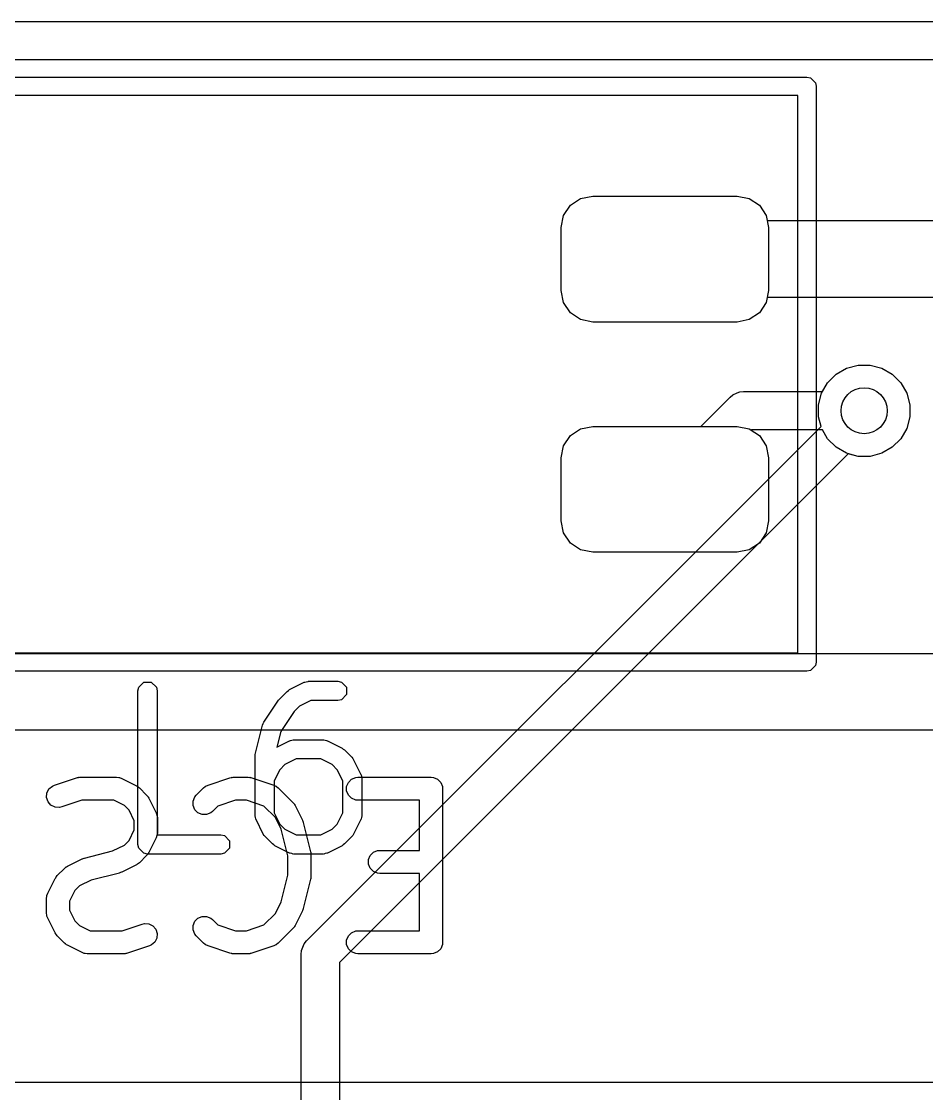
# Model space of a CAD drawing. Header units: millimetres. Extents: x 14 to 286, y -133 to -45.
# Drawn here: x 31.78 to 37.67, y -66.61 to -59.62 of the extents above; entities that cross this region are included whole.
import ezdxf

# ---------------------------------------------------------------- set-up
doc = ezdxf.new("R2010")
doc.units = ezdxf.units.MM
for name, color, linetype, true_color in [('B.Cu', 153, 'CONTINUOUS', 0x4d7fc4), ('B.Silkscreen', 31, 'CONTINUOUS', 0xe8b2a7), ('F.Cu', 13, 'CONTINUOUS', 0xc83434), ('F.Mask', 201, 'CONTINUOUS', 0xd864ff), ('F.Paste', 253, 'CONTINUOUS', 0xb4a09a), ('F.Silkscreen', 41, 'CONTINUOUS', 0xf2eda1), ('User.Drawings', 9, 'CONTINUOUS', 0xc2c2c2)]:
    doc.layers.add(name, color=color, linetype=linetype, true_color=true_color)

msp = doc.modelspace()

# ---------------------------------------------------------------- linework, layer by layer
at = {"layer": 'B.Cu', "linetype": 'CONTINUOUS'}
for p, q in [((37.147095, -61.880636), (37.222742, -61.860367)), ((37.222742, -61.860367), (37.301058, -61.860367)), ((37.301058, -61.860367), (37.376705, -61.880636)), ((37.023894, -61.975172), (37.079272, -61.919794)), ((37.079272, -61.919794), (37.147095, -61.880636)), ((37.376705, -61.880636), (37.444528, -61.919794)), ((37.444528, -61.919794), (37.499906, -61.975172)), ((36.984736, -62.042995), (37.023894, -61.975172)), ((37.499906, -61.975172), (37.539064, -62.042995)), ((36.964467, -62.118642), (36.984736, -62.042995)), ((37.539064, -62.042995), (37.559333, -62.118642)), ((36.964467, -62.196958), (36.964467, -62.118642)), ((37.559333, -62.118642), (37.559333, -62.196958)), ((36.981689, -62.261234), (36.964467, -62.196958)), ((37.559333, -62.196958), (37.539064, -62.272605)), ((33.632612, -65.610312), (36.981689, -62.261234)), ((37.539064, -62.272605), (37.499906, -62.340428)), ((37.499906, -62.340428), (37.444528, -62.395806)), ((37.444528, -62.395806), (37.376705, -62.434964)), ((37.158465, -62.43801), (33.846, -65.750476)), ((37.222742, -62.455233), (37.158465, -62.43801)), ((37.301058, -62.455233), (37.222742, -62.455233)), ((37.376705, -62.434964), (37.301058, -62.455233)), ((33.598402, -65.674314), (33.617066, -65.629254)), ((33.617066, -65.629254), (33.617071, -65.629248)), ((33.617071, -65.629248), (33.632612, -65.610312)), ((33.596, -65.6987), (33.598402, -65.674314)), ((33.596, -72.9058), (33.596, -65.6987)), ((33.846, -65.750476), (33.846, -72.854023))]:
    msp.add_line(p, q, dxfattribs=at)
at = {"layer": 'B.Cu'}
msp.add_circle((37.2619, -62.1578), 0.15, dxfattribs=at)
at = {"layer": 'B.Silkscreen', "linetype": 'CONTINUOUS'}
for p, q in [((31.990687, -64.596287), (32.133543, -64.548668)), ((32.133543, -64.548668), (32.140798, -64.547018)), ((32.140798, -64.547018), (32.142629, -64.54626)), ((32.142629, -64.54626), (32.145282, -64.545998)), ((32.145282, -64.545998), (32.14788, -64.545408)), ((32.14788, -64.545408), (32.149854, -64.545548)), ((32.149854, -64.545548), (32.157261, -64.544819)), ((32.157261, -64.544819), (32.395356, -64.544819)), ((32.395356, -64.544819), (32.409988, -64.54626)), ((32.409988, -64.54626), (32.412477, -64.547291)), ((32.412477, -64.547291), (32.415165, -64.547482)), ((32.415165, -64.547482), (32.428897, -64.552737)), ((32.428897, -64.552737), (32.524135, -64.600356)), ((32.990687, -64.596287), (33.133543, -64.548668)), ((33.133543, -64.548668), (33.140798, -64.547018)), ((33.140798, -64.547018), (33.142629, -64.54626)), ((33.142629, -64.54626), (33.145282, -64.545998)), ((33.145282, -64.545998), (33.14788, -64.545408)), ((33.14788, -64.545408), (33.149854, -64.545548)), ((33.149854, -64.545548), (33.157261, -64.544819)), ((33.157261, -64.544819), (33.252499, -64.544819)), ((33.252499, -64.544819), (33.259904, -64.545548)), ((33.259904, -64.545548), (33.261879, -64.545408)), ((33.261879, -64.545408), (33.264476, -64.545998)), ((33.264476, -64.545998), (33.267131, -64.54626)), ((33.267131, -64.54626), (33.268962, -64.547018)), ((33.268962, -64.547018), (33.276216, -64.548668)), ((33.276216, -64.548668), (33.419073, -64.596287)), ((33.893226, -64.605187), (33.904425, -64.578151)), ((33.904425, -64.578151), (33.925117, -64.557459)), ((33.925117, -64.557459), (33.952153, -64.54626)), ((33.952153, -64.54626), (33.966785, -64.544819)), ((33.966785, -64.544819), (34.442975, -64.544819)), ((34.442975, -64.544819), (34.457607, -64.54626)), ((34.457607, -64.54626), (34.484643, -64.557459)), ((34.484643, -64.557459), (34.505335, -64.578151)), ((34.505335, -64.578151), (34.516534, -64.605187)), ((31.939993, -64.676818), (31.942068, -64.647628)), ((31.942068, -64.647628), (31.955154, -64.621455)), ((31.955154, -64.621455), (31.977261, -64.602281)), ((31.977261, -64.602281), (31.990687, -64.596287)), ((32.524135, -64.600356), (32.530434, -64.60432)), ((32.530434, -64.60432), (32.532262, -64.605078)), ((32.532262, -64.605078), (32.534318, -64.606766)), ((32.534318, -64.606766), (32.536578, -64.608188)), ((32.536578, -64.608188), (32.537877, -64.609686)), ((32.537877, -64.609686), (32.543627, -64.614405)), ((32.543627, -64.614405), (32.591246, -64.662024)), ((32.913752, -64.662024), (32.961371, -64.614405)), ((32.961371, -64.614405), (32.972736, -64.605078)), ((32.972736, -64.605078), (32.975224, -64.604047)), ((32.975224, -64.604047), (32.977261, -64.602281)), ((32.977261, -64.602281), (32.990687, -64.596287)), ((33.419073, -64.596287), (33.432498, -64.602281)), ((33.432498, -64.602281), (33.434533, -64.604046)), ((33.434533, -64.604046), (33.437024, -64.605078)), ((33.437024, -64.605078), (33.448389, -64.614405)), ((33.448389, -64.614405), (33.543627, -64.709643)), ((33.893226, -64.634451), (33.893226, -64.605187)), ((33.904425, -64.661487), (33.893226, -64.634451)), ((34.516534, -64.605187), (34.517975, -64.619819)), ((34.517975, -64.619819), (34.517975, -65.619819)), ((31.949247, -64.704581), (31.939993, -64.676818)), ((31.968421, -64.726688), (31.949247, -64.704581)), ((31.994594, -64.739774), (31.968421, -64.726688)), ((32.169431, -64.694819), (32.038121, -64.738589)), ((32.377651, -64.694819), (32.169431, -64.694819)), ((32.446167, -64.729077), (32.377651, -64.694819)), ((32.591246, -64.662024), (32.595964, -64.667773)), ((32.595964, -64.667773), (32.597463, -64.669073)), ((32.597463, -64.669073), (32.598884, -64.671332)), ((32.598884, -64.671332), (32.600573, -64.673389)), ((32.600573, -64.673389), (32.60133, -64.675216)), ((32.60133, -64.675216), (32.605295, -64.681516)), ((32.605295, -64.681516), (32.652914, -64.776754)), ((32.893226, -64.700426), (32.904425, -64.673389)), ((32.893226, -64.729688), (32.893226, -64.700426)), ((32.904425, -64.673389), (32.913752, -64.662024)), ((33.169431, -64.694819), (33.054918, -64.73299)), ((33.240329, -64.694819), (33.169431, -64.694819)), ((33.354842, -64.73299), (33.240329, -64.694819)), ((33.543627, -64.709643), (33.548347, -64.715393)), ((33.548347, -64.715393), (33.549844, -64.716692)), ((33.549844, -64.716692), (33.551263, -64.718946)), ((33.551263, -64.718946), (33.552955, -64.721008)), ((33.552955, -64.721008), (33.553713, -64.72284)), ((33.553713, -64.72284), (33.557676, -64.729135)), ((33.925117, -64.682179), (33.904425, -64.661487)), ((33.952153, -64.693378), (33.925117, -64.682179)), ((33.966785, -64.694819), (33.952153, -64.693378)), ((34.367975, -64.694819), (33.966785, -64.694819)), ((34.367975, -65.021009), (34.367975, -64.694819)), ((32.023784, -64.741849), (31.994594, -64.739774)), ((32.038121, -64.738589), (32.023784, -64.741849)), ((32.476574, -64.759484), (32.446167, -64.729077)), ((32.510832, -64.828), (32.476574, -64.759484)), ((32.652914, -64.776754), (32.658169, -64.790485)), ((32.658169, -64.790485), (32.65836, -64.793174)), ((32.65836, -64.793174), (32.659391, -64.795663)), ((32.659391, -64.795663), (32.660832, -64.810295)), ((32.904425, -64.756725), (32.893226, -64.729688)), ((32.925117, -64.777417), (32.904425, -64.756725)), ((32.952154, -64.788616), (32.925117, -64.777417)), ((32.981416, -64.788616), (32.952154, -64.788616)), ((33.008453, -64.777417), (32.981416, -64.788616)), ((33.019818, -64.76809), (33.008453, -64.777417)), ((33.054918, -64.73299), (33.019818, -64.76809)), ((33.428955, -64.807103), (33.354842, -64.73299)), ((33.557676, -64.729135), (33.605295, -64.824373)), ((32.510832, -64.887828), (32.510832, -64.828)), ((32.660832, -64.810295), (32.660832, -64.905533)), ((33.467448, -64.88409), (33.428955, -64.807103)), ((33.605295, -64.824373), (33.605704, -64.825442)), ((33.605704, -64.825442), (33.606027, -64.825878)), ((33.606027, -64.825878), (33.608219, -64.832014)), ((33.608219, -64.832014), (33.61055, -64.838104)), ((33.61055, -64.838104), (33.610588, -64.838644)), ((33.610588, -64.838644), (33.610974, -64.839724)), ((33.610974, -64.839724), (33.658593, -65.0302)), ((32.476574, -64.956344), (32.510832, -64.887828)), ((32.658169, -64.925343), (32.652914, -64.939074)), ((32.65836, -64.922653), (32.658169, -64.925343)), ((32.659391, -64.920165), (32.65836, -64.922653)), ((32.660832, -64.905533), (32.659391, -64.920165)), ((33.510832, -65.057624), (33.467448, -64.88409)), ((32.36918, -65.025244), (32.446167, -64.986751)), ((32.446167, -64.986751), (32.476574, -64.956344)), ((32.652914, -64.939074), (32.605295, -65.034312)), ((32.076101, -65.124165), (32.171339, -65.076546)), ((32.171339, -65.076546), (32.172408, -65.076136)), ((32.172408, -65.076136), (32.172844, -65.075814)), ((32.172844, -65.075814), (32.17898, -65.073621)), ((32.17898, -65.073621), (32.18507, -65.071291)), ((32.18507, -65.071291), (32.18561, -65.071252)), ((32.18561, -65.071252), (32.18669, -65.070867)), ((32.18669, -65.070867), (32.36918, -65.025244)), ((32.591246, -65.053804), (32.543627, -65.101423)), ((32.595964, -65.048054), (32.591246, -65.053804)), ((32.597463, -65.046755), (32.595964, -65.048054)), ((32.598884, -65.044495), (32.597463, -65.046755)), ((32.600573, -65.042439), (32.598884, -65.044495)), ((32.60133, -65.040611), (32.600573, -65.042439)), ((32.605295, -65.034312), (32.60133, -65.040611)), ((33.510832, -65.182013), (33.510832, -65.057624)), ((33.658593, -65.0302), (33.658968, -65.032736)), ((33.658968, -65.032736), (33.659391, -65.033758)), ((33.659391, -65.033758), (33.659933, -65.03927)), ((33.659933, -65.03927), (33.660743, -65.044744)), ((33.660743, -65.044744), (33.66058, -65.045836)), ((33.66058, -65.045836), (33.660832, -65.04839)), ((33.660832, -65.04839), (33.660832, -65.191247)), ((34.036083, -65.081377), (34.047282, -65.054341)), ((34.047282, -65.054341), (34.067974, -65.033649)), ((34.067974, -65.033649), (34.09501, -65.02245)), ((34.09501, -65.02245), (34.109642, -65.021009)), ((34.109642, -65.021009), (34.367975, -65.021009)), ((32.00899, -65.185833), (32.056609, -65.138214)), ((32.056609, -65.138214), (32.062358, -65.133495)), ((32.062358, -65.133495), (32.063658, -65.131997)), ((32.063658, -65.131997), (32.065917, -65.130575)), ((32.065917, -65.130575), (32.067974, -65.128887)), ((32.067974, -65.128887), (32.069801, -65.128129)), ((32.069801, -65.128129), (32.076101, -65.124165)), ((32.524135, -65.115472), (32.428897, -65.163091)), ((32.530434, -65.111507), (32.524135, -65.115472)), ((32.532262, -65.11075), (32.530434, -65.111507)), ((32.534318, -65.109061), (32.532262, -65.11075)), ((32.536578, -65.10764), (32.534318, -65.109061)), ((32.537877, -65.106141), (32.536578, -65.10764)), ((32.543627, -65.101423), (32.537877, -65.106141)), ((34.036083, -65.110641), (34.036083, -65.081377)), ((34.047282, -65.137677), (34.036083, -65.110641)), ((34.067974, -65.158369), (34.047282, -65.137677)), ((31.947322, -65.300563), (31.994941, -65.205325)), ((31.994941, -65.205325), (31.998905, -65.199025)), ((31.998905, -65.199025), (31.999663, -65.197198)), ((31.999663, -65.197198), (32.001351, -65.195141)), ((32.001351, -65.195141), (32.002773, -65.192882)), ((32.002773, -65.192882), (32.004271, -65.191582)), ((32.004271, -65.191582), (32.00899, -65.185833)), ((32.231056, -65.214392), (32.154069, -65.252886)), ((32.413546, -65.16877), (32.231056, -65.214392)), ((32.414625, -65.168384), (32.413546, -65.16877)), ((32.415165, -65.168346), (32.414625, -65.168384)), ((32.421246, -65.166018), (32.415165, -65.168346)), ((32.427392, -65.163823), (32.421246, -65.166018)), ((32.427827, -65.1635), (32.427392, -65.163823)), ((32.428897, -65.163091), (32.427827, -65.1635)), ((33.467448, -65.355547), (33.510832, -65.182013)), ((33.658593, -65.209437), (33.610974, -65.399913)), ((33.658968, -65.2069), (33.658593, -65.209437)), ((33.659391, -65.205879), (33.658968, -65.2069)), ((33.659933, -65.200366), (33.659391, -65.205879)), ((33.660743, -65.194893), (33.659933, -65.200366)), ((33.660832, -65.191247), (33.66058, -65.1938)), ((33.66058, -65.1938), (33.660743, -65.194893)), ((34.09501, -65.169568), (34.067974, -65.158369)), ((34.109642, -65.171009), (34.09501, -65.169568)), ((34.367975, -65.171009), (34.109642, -65.171009)), ((34.367975, -65.544819), (34.367975, -65.171009)), ((32.123662, -65.283293), (32.089404, -65.351809)), ((32.154069, -65.252886), (32.123662, -65.283293)), ((31.939404, -65.334104), (31.940845, -65.319472)), ((31.939404, -65.429342), (31.939404, -65.334104)), ((31.940845, -65.319472), (31.941876, -65.316982)), ((31.941876, -65.316982), (31.942067, -65.314295)), ((31.942067, -65.314295), (31.947322, -65.300563)), ((32.089404, -65.351809), (32.089404, -65.411637)), ((33.428954, -65.432534), (33.467448, -65.355547)), ((32.089404, -65.411637), (32.123662, -65.480153)), ((33.605295, -65.415264), (33.557676, -65.510502)), ((33.605704, -65.414194), (33.605295, -65.415264)), ((33.606027, -65.413759), (33.605704, -65.414194)), ((33.608219, -65.407622), (33.606027, -65.413759)), ((33.61055, -65.401533), (33.608219, -65.407622)), ((33.610588, -65.400992), (33.61055, -65.401533)), ((33.610974, -65.399913), (33.610588, -65.400992)), ((31.940845, -65.443974), (31.939404, -65.429342)), ((31.941876, -65.446463), (31.940845, -65.443974)), ((31.942067, -65.449151), (31.941876, -65.446463)), ((31.947322, -65.462883), (31.942067, -65.449151)), ((31.994941, -65.558121), (31.947322, -65.462883)), ((32.123662, -65.480153), (32.154069, -65.510561)), ((32.893226, -65.509948), (32.904425, -65.482912)), ((32.904425, -65.482912), (32.925118, -65.462219)), ((32.925118, -65.462219), (32.952154, -65.451021)), ((32.952154, -65.451021), (32.981417, -65.451021)), ((32.981417, -65.451021), (33.008453, -65.46222)), ((33.008453, -65.46222), (33.019819, -65.471548)), ((33.019819, -65.471548), (33.054918, -65.506648)), ((33.354842, -65.506647), (33.428954, -65.432534)), ((31.998904, -65.564417), (31.994941, -65.558121)), ((31.999662, -65.566247), (31.998904, -65.564417)), ((32.154069, -65.510561), (32.222585, -65.544819)), ((32.222585, -65.544819), (32.430805, -65.544819)), ((32.430805, -65.544819), (32.562114, -65.501049)), ((32.562114, -65.501049), (32.576451, -65.497789)), ((32.576451, -65.497789), (32.605641, -65.499864)), ((32.605641, -65.499864), (32.631815, -65.51295)), ((32.631815, -65.51295), (32.650989, -65.535058)), ((32.650989, -65.535058), (32.660243, -65.56282)), ((32.660243, -65.56282), (32.658168, -65.59201)), ((32.893226, -65.539211), (32.893226, -65.509948)), ((32.904424, -65.566247), (32.893226, -65.539211)), ((33.054918, -65.506648), (33.169431, -65.544819)), ((33.169431, -65.544819), (33.240329, -65.544819)), ((33.240329, -65.544819), (33.354842, -65.506647)), ((33.543628, -65.529993), (33.448389, -65.625233)), ((33.548345, -65.524244), (33.543628, -65.529993)), ((33.549844, -65.522945), (33.548345, -65.524244)), ((33.551265, -65.520686), (33.549844, -65.522945)), ((33.552955, -65.518628), (33.551265, -65.520686)), ((33.553712, -65.516798), (33.552955, -65.518628)), ((33.557676, -65.510502), (33.553712, -65.516798)), ((33.904425, -65.578151), (33.925117, -65.557459)), ((33.925117, -65.557459), (33.952153, -65.54626)), ((33.952153, -65.54626), (33.966785, -65.544819)), ((33.966785, -65.544819), (34.367975, -65.544819)), ((32.001351, -65.568305), (31.999662, -65.566247)), ((32.002773, -65.570564), (32.001351, -65.568305)), ((32.004271, -65.571863), (32.002773, -65.570564)), ((32.008989, -65.577612), (32.004271, -65.571863)), ((32.056608, -65.625232), (32.008989, -65.577612)), ((32.062357, -65.62995), (32.056608, -65.625232)), ((32.063658, -65.63145), (32.062357, -65.62995)), ((32.065917, -65.632872), (32.063658, -65.63145)), ((32.067974, -65.63456), (32.065917, -65.632872)), ((32.069801, -65.635317), (32.067974, -65.63456)), ((32.076101, -65.639282), (32.069801, -65.635317)), ((32.645081, -65.618183), (32.622974, -65.637357)), ((32.658168, -65.59201), (32.645081, -65.618183)), ((32.913751, -65.577612), (32.904424, -65.566247)), ((32.96137, -65.625232), (32.913751, -65.577612)), ((32.972736, -65.63456), (32.96137, -65.625232)), ((32.975224, -65.63559), (32.972736, -65.63456)), ((33.437024, -65.63456), (33.434533, -65.635591)), ((33.448389, -65.625233), (33.437024, -65.63456)), ((33.893226, -65.605187), (33.904425, -65.578151)), ((33.893226, -65.634451), (33.893226, -65.605187)), ((33.904425, -65.661487), (33.893226, -65.634451)), ((34.516534, -65.634451), (34.505335, -65.661487)), ((34.517975, -65.619819), (34.516534, -65.634451)), ((32.171339, -65.686901), (32.076101, -65.639282)), ((32.18507, -65.692156), (32.171339, -65.686901)), ((32.187759, -65.692347), (32.18507, -65.692156)), ((32.190248, -65.693378), (32.187759, -65.692347)), ((32.20488, -65.694819), (32.190248, -65.693378)), ((32.442975, -65.694819), (32.20488, -65.694819)), ((32.45038, -65.694089), (32.442975, -65.694819)), ((32.452355, -65.69423), (32.45038, -65.694089)), ((32.454952, -65.693639), (32.452355, -65.69423)), ((32.457607, -65.693378), (32.454952, -65.693639)), ((32.459438, -65.692619), (32.457607, -65.693378)), ((32.466692, -65.69097), (32.459438, -65.692619)), ((32.609549, -65.643351), (32.466692, -65.69097)), ((32.622974, -65.637357), (32.609549, -65.643351)), ((32.977261, -65.637357), (32.975224, -65.63559)), ((32.990687, -65.643351), (32.977261, -65.637357)), ((33.133543, -65.69097), (32.990687, -65.643351)), ((33.140798, -65.692619), (33.133543, -65.69097)), ((33.142629, -65.693378), (33.140798, -65.692619)), ((33.145282, -65.693639), (33.142629, -65.693378)), ((33.14788, -65.69423), (33.145282, -65.693639)), ((33.149854, -65.694089), (33.14788, -65.69423)), ((33.157261, -65.694819), (33.149854, -65.694089)), ((33.252499, -65.694819), (33.157261, -65.694819)), ((33.259904, -65.694089), (33.252499, -65.694819)), ((33.261879, -65.69423), (33.259904, -65.694089)), ((33.264476, -65.693639), (33.261879, -65.69423)), ((33.267131, -65.693378), (33.264476, -65.693639)), ((33.268962, -65.692619), (33.267131, -65.693378)), ((33.276216, -65.69097), (33.268962, -65.692619)), ((33.419073, -65.643351), (33.276216, -65.69097)), ((33.432498, -65.637357), (33.419073, -65.643351)), ((33.434533, -65.635591), (33.432498, -65.637357)), ((33.925117, -65.682179), (33.904425, -65.661487)), ((33.952153, -65.693378), (33.925117, -65.682179)), ((33.966785, -65.694819), (33.952153, -65.693378)), ((34.442975, -65.694819), (33.966785, -65.694819)), ((34.457607, -65.693378), (34.442975, -65.694819)), ((34.484643, -65.682179), (34.457607, -65.693378)), ((34.505335, -65.661487), (34.484643, -65.682179))]:
    msp.add_line(p, q, dxfattribs=at)
at = {"layer": 'F.Cu', "linetype": 'CONTINUOUS'}
for p, q in [((28.9048, -59.6225), (55.997964, -59.6225)), ((55.99808, -59.8725), (29.024582, -59.8725)), ((35.350043, -60.820043), (35.41655, -60.775605)), ((35.41655, -60.775605), (35.495, -60.76)), ((35.495, -60.76), (36.435, -60.76)), ((36.435, -60.76), (36.51345, -60.775605)), ((36.51345, -60.775605), (36.579957, -60.820043)), ((35.29, -60.965), (35.305605, -60.88655)), ((35.305605, -60.88655), (35.350043, -60.820043)), ((36.579957, -60.820043), (36.624395, -60.88655)), ((36.624395, -60.88655), (36.631049, -60.92)), ((36.631049, -60.92), (38.133, -60.92)), ((35.29, -61.375), (35.29, -60.965)), ((35.305605, -61.45345), (35.29, -61.375)), ((36.631049, -61.42), (36.624395, -61.45345)), ((38.029446, -61.42), (36.631049, -61.42)), ((35.350043, -61.519957), (35.305605, -61.45345)), ((36.624395, -61.45345), (36.579957, -61.519957)), ((35.41655, -61.564395), (35.350043, -61.519957)), ((35.495, -61.58), (35.41655, -61.564395)), ((36.435, -61.58), (35.495, -61.58)), ((36.51345, -61.564395), (36.435, -61.58)), ((36.579957, -61.519957), (36.51345, -61.564395)), ((37.147095, -61.880636), (37.222742, -61.860367)), ((37.222742, -61.860367), (37.301058, -61.860367)), ((37.301058, -61.860367), (37.376705, -61.880636)), ((37.023894, -61.975172), (37.079272, -61.919794)), ((37.079272, -61.919794), (37.147095, -61.880636)), ((37.376705, -61.880636), (37.444528, -61.919794)), ((37.444528, -61.919794), (37.499906, -61.975172)), ((36.990622, -62.0328), (37.023894, -61.975172)), ((37.499906, -61.975172), (37.539064, -62.042995)), ((36.198224, -62.26), (36.388812, -62.069412)), ((36.388812, -62.069412), (36.407753, -62.053867)), ((36.407753, -62.053867), (36.407754, -62.053866)), ((36.407754, -62.053866), (36.435504, -62.042372)), ((36.435504, -62.042372), (36.452813, -62.035202)), ((36.452813, -62.035202), (36.452814, -62.035202)), ((36.452814, -62.035202), (36.4772, -62.0328)), ((36.4772, -62.0328), (36.990622, -62.0328)), ((37.539064, -62.042995), (37.559333, -62.118642)), ((37.559333, -62.118642), (37.559333, -62.196958)), ((37.559333, -62.196958), (37.539064, -62.272605)), ((35.350043, -62.320043), (35.41655, -62.275605)), ((35.41655, -62.275605), (35.495, -62.26)), ((35.495, -62.26), (36.198224, -62.26)), ((36.528976, -62.2828), (36.52707, -62.284705)), ((36.990622, -62.2828), (36.528976, -62.2828)), ((37.023894, -62.340428), (36.990622, -62.2828)), ((37.539064, -62.272605), (37.499906, -62.340428)), ((35.305605, -62.38655), (35.350043, -62.320043)), ((36.52707, -62.284705), (36.579957, -62.320043)), ((36.579957, -62.320043), (36.624395, -62.38655)), ((37.079272, -62.395806), (37.023894, -62.340428)), ((37.499906, -62.340428), (37.444528, -62.395806)), ((35.29, -62.465), (35.305605, -62.38655)), ((36.624395, -62.38655), (36.64, -62.465)), ((37.147095, -62.434964), (37.079272, -62.395806)), ((37.444528, -62.395806), (37.376705, -62.434964)), ((35.29, -62.875), (35.29, -62.465)), ((36.64, -62.465), (36.64, -62.875)), ((37.222742, -62.455233), (37.147095, -62.434964)), ((37.301058, -62.455233), (37.222742, -62.455233)), ((37.376705, -62.434964), (37.301058, -62.455233)), ((35.305605, -62.95345), (35.29, -62.875)), ((36.64, -62.875), (36.624395, -62.95345)), ((35.350043, -63.019957), (35.305605, -62.95345)), ((36.624395, -62.95345), (36.579957, -63.019957)), ((35.41655, -63.064395), (35.350043, -63.019957)), ((36.579957, -63.019957), (36.51345, -63.064395)), ((35.495, -63.08), (35.41655, -63.064395)), ((36.435, -63.08), (35.495, -63.08)), ((36.51345, -63.064395), (36.435, -63.08)), ((31.612853, -63.7392), (38.078246, -63.7392)), ((38.1818, -64.2392), (31.5093, -64.2392))]:
    msp.add_line(p, q, dxfattribs=at)
at = {"layer": 'F.Cu'}
msp.add_circle((37.2619, -62.1578), 0.15, dxfattribs=at)
at = {"layer": 'F.Mask', "linetype": 'CONTINUOUS'}
for p, q in [((35.350043, -60.820043), (35.41655, -60.775605)), ((35.41655, -60.775605), (35.495, -60.76)), ((35.495, -60.76), (36.435, -60.76)), ((36.435, -60.76), (36.51345, -60.775605)), ((36.51345, -60.775605), (36.579957, -60.820043)), ((35.29, -60.965), (35.305605, -60.88655)), ((35.305605, -60.88655), (35.350043, -60.820043)), ((36.579957, -60.820043), (36.624395, -60.88655)), ((36.624395, -60.88655), (36.64, -60.965)), ((35.29, -61.375), (35.29, -60.965)), ((36.64, -60.965), (36.64, -61.375)), ((35.305605, -61.45345), (35.29, -61.375)), ((36.64, -61.375), (36.624395, -61.45345)), ((35.350043, -61.519957), (35.305605, -61.45345)), ((36.624395, -61.45345), (36.579957, -61.519957)), ((35.41655, -61.564395), (35.350043, -61.519957)), ((35.495, -61.58), (35.41655, -61.564395)), ((36.435, -61.58), (35.495, -61.58)), ((36.51345, -61.564395), (36.435, -61.58)), ((36.579957, -61.519957), (36.51345, -61.564395)), ((35.350043, -62.320043), (35.41655, -62.275605)), ((35.41655, -62.275605), (35.495, -62.26)), ((35.495, -62.26), (36.435, -62.26)), ((36.435, -62.26), (36.51345, -62.275605)), ((36.51345, -62.275605), (36.579957, -62.320043)), ((35.305605, -62.38655), (35.350043, -62.320043)), ((36.579957, -62.320043), (36.624395, -62.38655)), ((35.29, -62.465), (35.305605, -62.38655)), ((36.624395, -62.38655), (36.64, -62.465)), ((35.29, -62.875), (35.29, -62.465)), ((36.64, -62.465), (36.64, -62.875)), ((35.305605, -62.95345), (35.29, -62.875)), ((36.64, -62.875), (36.624395, -62.95345)), ((35.350043, -63.019957), (35.305605, -62.95345)), ((36.624395, -62.95345), (36.579957, -63.019957)), ((35.41655, -63.064395), (35.350043, -63.019957)), ((36.579957, -63.019957), (36.51345, -63.064395)), ((35.495, -63.08), (35.41655, -63.064395)), ((36.435, -63.08), (35.495, -63.08)), ((36.51345, -63.064395), (36.435, -63.08))]:
    msp.add_line(p, q, dxfattribs=at)
at = {"layer": 'F.Paste', "linetype": 'CONTINUOUS'}
for p, q in [((35.350043, -60.820043), (35.41655, -60.775605)), ((35.41655, -60.775605), (35.495, -60.76)), ((35.495, -60.76), (36.435, -60.76)), ((36.435, -60.76), (36.51345, -60.775605)), ((36.51345, -60.775605), (36.579957, -60.820043)), ((35.29, -60.965), (35.305605, -60.88655)), ((35.305605, -60.88655), (35.350043, -60.820043)), ((36.579957, -60.820043), (36.624395, -60.88655)), ((36.624395, -60.88655), (36.64, -60.965)), ((35.29, -61.375), (35.29, -60.965)), ((36.64, -60.965), (36.64, -61.375)), ((35.305605, -61.45345), (35.29, -61.375)), ((36.64, -61.375), (36.624395, -61.45345)), ((35.350043, -61.519957), (35.305605, -61.45345)), ((36.624395, -61.45345), (36.579957, -61.519957)), ((35.41655, -61.564395), (35.350043, -61.519957)), ((35.495, -61.58), (35.41655, -61.564395)), ((36.435, -61.58), (35.495, -61.58)), ((36.51345, -61.564395), (36.435, -61.58)), ((36.579957, -61.519957), (36.51345, -61.564395)), ((35.350043, -62.320043), (35.41655, -62.275605)), ((35.41655, -62.275605), (35.495, -62.26)), ((35.495, -62.26), (36.435, -62.26)), ((36.435, -62.26), (36.51345, -62.275605)), ((36.51345, -62.275605), (36.579957, -62.320043)), ((35.305605, -62.38655), (35.350043, -62.320043)), ((36.579957, -62.320043), (36.624395, -62.38655)), ((35.29, -62.465), (35.305605, -62.38655)), ((36.624395, -62.38655), (36.64, -62.465)), ((35.29, -62.875), (35.29, -62.465)), ((36.64, -62.465), (36.64, -62.875)), ((35.305605, -62.95345), (35.29, -62.875)), ((36.64, -62.875), (36.624395, -62.95345)), ((35.350043, -63.019957), (35.305605, -62.95345)), ((36.624395, -62.95345), (36.579957, -63.019957)), ((35.41655, -63.064395), (35.350043, -63.019957)), ((36.579957, -63.019957), (36.51345, -63.064395)), ((35.495, -63.08), (35.41655, -63.064395)), ((36.435, -63.08), (35.495, -63.08)), ((36.51345, -63.064395), (36.435, -63.08))]:
    msp.add_line(p, q, dxfattribs=at)
at = {"layer": 'F.Silkscreen', "linetype": 'CONTINUOUS'}
for p, q in [((29.59, -59.985), (36.89, -59.985)), ((36.89, -59.985), (36.912961, -59.989567)), ((36.912961, -59.989567), (36.945433, -60.022039)), ((36.945433, -60.022039), (36.95, -60.045)), ((36.95, -60.045), (36.95, -63.795)), ((36.83, -60.105), (29.65, -60.105)), ((36.83, -63.735), (36.83, -60.105)), ((30.339853, -63.735), (36.83, -63.735)), ((36.945433, -63.817961), (36.912961, -63.850433)), ((36.95, -63.795), (36.945433, -63.817961)), ((36.89, -63.855), (30.315, -63.855)), ((36.912961, -63.850433), (36.89, -63.855)), ((32.534643, -63.982619), (32.539401, -63.958701)), ((32.539401, -63.958701), (32.573225, -63.924877)), ((32.573225, -63.924877), (32.621061, -63.924877)), ((32.621061, -63.924877), (32.654885, -63.958701)), ((32.654885, -63.958701), (32.659643, -63.982619)), ((33.521573, -63.974336), (33.616811, -63.926717)), ((33.616811, -63.926717), (33.61983, -63.92589)), ((33.61983, -63.92589), (33.620844, -63.924877)), ((33.620844, -63.924877), (33.630671, -63.922922)), ((33.630671, -63.922922), (33.640332, -63.920277)), ((33.640332, -63.920277), (33.64169, -63.920729)), ((33.64169, -63.920729), (33.644762, -63.920119)), ((33.644762, -63.920119), (33.835238, -63.920119)), ((33.835238, -63.920119), (33.859156, -63.924877)), ((33.859156, -63.924877), (33.89298, -63.958701)), ((33.89298, -63.958701), (33.89298, -64.006537)), ((32.534643, -64.982619), (32.534643, -63.982619)), ((32.659643, -63.982619), (32.659643, -64.920119)), ((33.457711, -64.033663), (33.50533, -63.986044)), ((33.50533, -63.986044), (33.513651, -63.980483)), ((33.513651, -63.980483), (33.521573, -63.974336)), ((33.89298, -64.006537), (33.859156, -64.040361)), ((33.354664, -64.186045), (33.449902, -64.043188)), ((33.449902, -64.043188), (33.454274, -64.038806)), ((33.454274, -64.038806), (33.457711, -64.033663)), ((33.586545, -64.081605), (33.550476, -64.117674)), ((33.659517, -64.045119), (33.586545, -64.081605)), ((33.835238, -64.045119), (33.659517, -64.045119)), ((33.859156, -64.040361), (33.835238, -64.045119)), ((33.550476, -64.117674), (33.464675, -64.246374)), ((33.298414, -64.396032), (33.346033, -64.205556)), ((33.346033, -64.205556), (33.350587, -64.195914)), ((33.350587, -64.195914), (33.354664, -64.186045)), ((33.464675, -64.246374), (33.439034, -64.348938)), ((33.439034, -64.348938), (33.521573, -64.307669)), ((33.521573, -64.307669), (33.524592, -64.306842)), ((33.524592, -64.306842), (33.525606, -64.305829)), ((33.525606, -64.305829), (33.535433, -64.303874)), ((33.535433, -64.303874), (33.545094, -64.301229)), ((33.545094, -64.301229), (33.546452, -64.301681)), ((33.546452, -64.301681), (33.549524, -64.301071)), ((33.549524, -64.301071), (33.74, -64.301071)), ((33.74, -64.301071), (33.743071, -64.301681)), ((33.743071, -64.301681), (33.74443, -64.301229)), ((33.74443, -64.301229), (33.75409, -64.303874)), ((33.75409, -64.303874), (33.763918, -64.305829)), ((33.763918, -64.305829), (33.764931, -64.306842)), ((33.764931, -64.306842), (33.767951, -64.307669)), ((33.767951, -64.307669), (33.863189, -64.355288)), ((33.863189, -64.355288), (33.87111, -64.361435)), ((33.87111, -64.361435), (33.879432, -64.366996)), ((33.879432, -64.366996), (33.927051, -64.414615)), ((33.296548, -64.41119), (33.298041, -64.40368)), ((33.296548, -64.792142), (33.296548, -64.41119)), ((33.298041, -64.40368), (33.298414, -64.396032)), ((33.564279, -64.426071), (33.491307, -64.462557)), ((33.725245, -64.426071), (33.564279, -64.426071)), ((33.798217, -64.462557), (33.725245, -64.426071)), ((33.927051, -64.414615), (33.932611, -64.422936)), ((33.932611, -64.422936), (33.938759, -64.430858)), ((33.938759, -64.430858), (33.986378, -64.526096)), ((33.458034, -64.49583), (33.421548, -64.568802)), ((33.491307, -64.462557), (33.458034, -64.49583)), ((33.83149, -64.49583), (33.798217, -64.462557)), ((33.867976, -64.568802), (33.83149, -64.49583)), ((33.421548, -64.568802), (33.421548, -64.777387)), ((33.867976, -64.777387), (33.867976, -64.568802)), ((33.986378, -64.526096), (33.987204, -64.529115)), ((33.987204, -64.529115), (33.988218, -64.530129)), ((33.988218, -64.530129), (33.990172, -64.539956)), ((33.990172, -64.539956), (33.992818, -64.549617)), ((33.992818, -64.549617), (33.992365, -64.550975)), ((33.992365, -64.550975), (33.992976, -64.554047)), ((33.992976, -64.554047), (33.992976, -64.792142)), ((33.297158, -64.795213), (33.296548, -64.792142)), ((33.296706, -64.796572), (33.297158, -64.795213)), ((33.299351, -64.806232), (33.296706, -64.796572)), ((33.421548, -64.777387), (33.458033, -64.850357)), ((33.83149, -64.850357), (33.867976, -64.777387)), ((33.992818, -64.796572), (33.990172, -64.806232)), ((33.992976, -64.792142), (33.992365, -64.795213)), ((33.992365, -64.795213), (33.992818, -64.796572)), ((33.301306, -64.81606), (33.299351, -64.806232)), ((33.302319, -64.817073), (33.301306, -64.81606)), ((33.303146, -64.820093), (33.302319, -64.817073)), ((33.350765, -64.915331), (33.303146, -64.820093)), ((33.458033, -64.850357), (33.491309, -64.883634)), ((33.798214, -64.883634), (33.83149, -64.850357)), ((33.986378, -64.820093), (33.938759, -64.915331)), ((33.987204, -64.817073), (33.986378, -64.820093)), ((33.988218, -64.81606), (33.987204, -64.817073)), ((33.990172, -64.806232), (33.988218, -64.81606)), ((32.659643, -64.920119), (33.073333, -64.920119)), ((33.073333, -64.920119), (33.097251, -64.924877)), ((33.097251, -64.924877), (33.131075, -64.958701)), ((33.356905, -64.923242), (33.350765, -64.915331)), ((33.362472, -64.931574), (33.356905, -64.923242)), ((33.410091, -64.979194), (33.362472, -64.931574)), ((33.491309, -64.883634), (33.564279, -64.920119)), ((33.564279, -64.920119), (33.725245, -64.920119)), ((33.725245, -64.920119), (33.798214, -64.883634)), ((33.927052, -64.931574), (33.879433, -64.979194)), ((33.932615, -64.923246), (33.927052, -64.931574)), ((33.938759, -64.915331), (33.932615, -64.923246)), ((32.539401, -65.006537), (32.534643, -64.982619)), ((32.573225, -65.040361), (32.539401, -65.006537)), ((33.131075, -65.006537), (33.097251, -65.040361)), ((33.131075, -64.958701), (33.131075, -65.006537)), ((33.418419, -64.984758), (33.410091, -64.979194)), ((33.426335, -64.990902), (33.418419, -64.984758)), ((33.521573, -65.038521), (33.426335, -64.990902)), ((33.863189, -64.990902), (33.767951, -65.038521)), ((33.871104, -64.984758), (33.863189, -64.990902)), ((33.879433, -64.979194), (33.871104, -64.984758)), ((32.597143, -65.045119), (32.573225, -65.040361)), ((33.073333, -65.045119), (32.597143, -65.045119)), ((33.097251, -65.040361), (33.073333, -65.045119)), ((33.524592, -65.039347), (33.521573, -65.038521)), ((33.525606, -65.040361), (33.524592, -65.039347)), ((33.535433, -65.042315), (33.525606, -65.040361)), ((33.545094, -65.044961), (33.535433, -65.042315)), ((33.546452, -65.044508), (33.545094, -65.044961)), ((33.549524, -65.045119), (33.546452, -65.044508)), ((33.74, -65.045119), (33.549524, -65.045119)), ((33.743071, -65.044508), (33.74, -65.045119)), ((33.74443, -65.044961), (33.743071, -65.044508)), ((33.75409, -65.042315), (33.74443, -65.044961)), ((33.763918, -65.040361), (33.75409, -65.042315)), ((33.764931, -65.039347), (33.763918, -65.040361)), ((33.767951, -65.038521), (33.764931, -65.039347))]:
    msp.add_line(p, q, dxfattribs=at)
at = {"layer": 'User.Drawings', "linetype": 'CONTINUOUS'}
msp.add_line((23.901716, -66.530009), (42.6525, -66.530009), dxfattribs=at)

doc.saveas('drawing.dxf')
